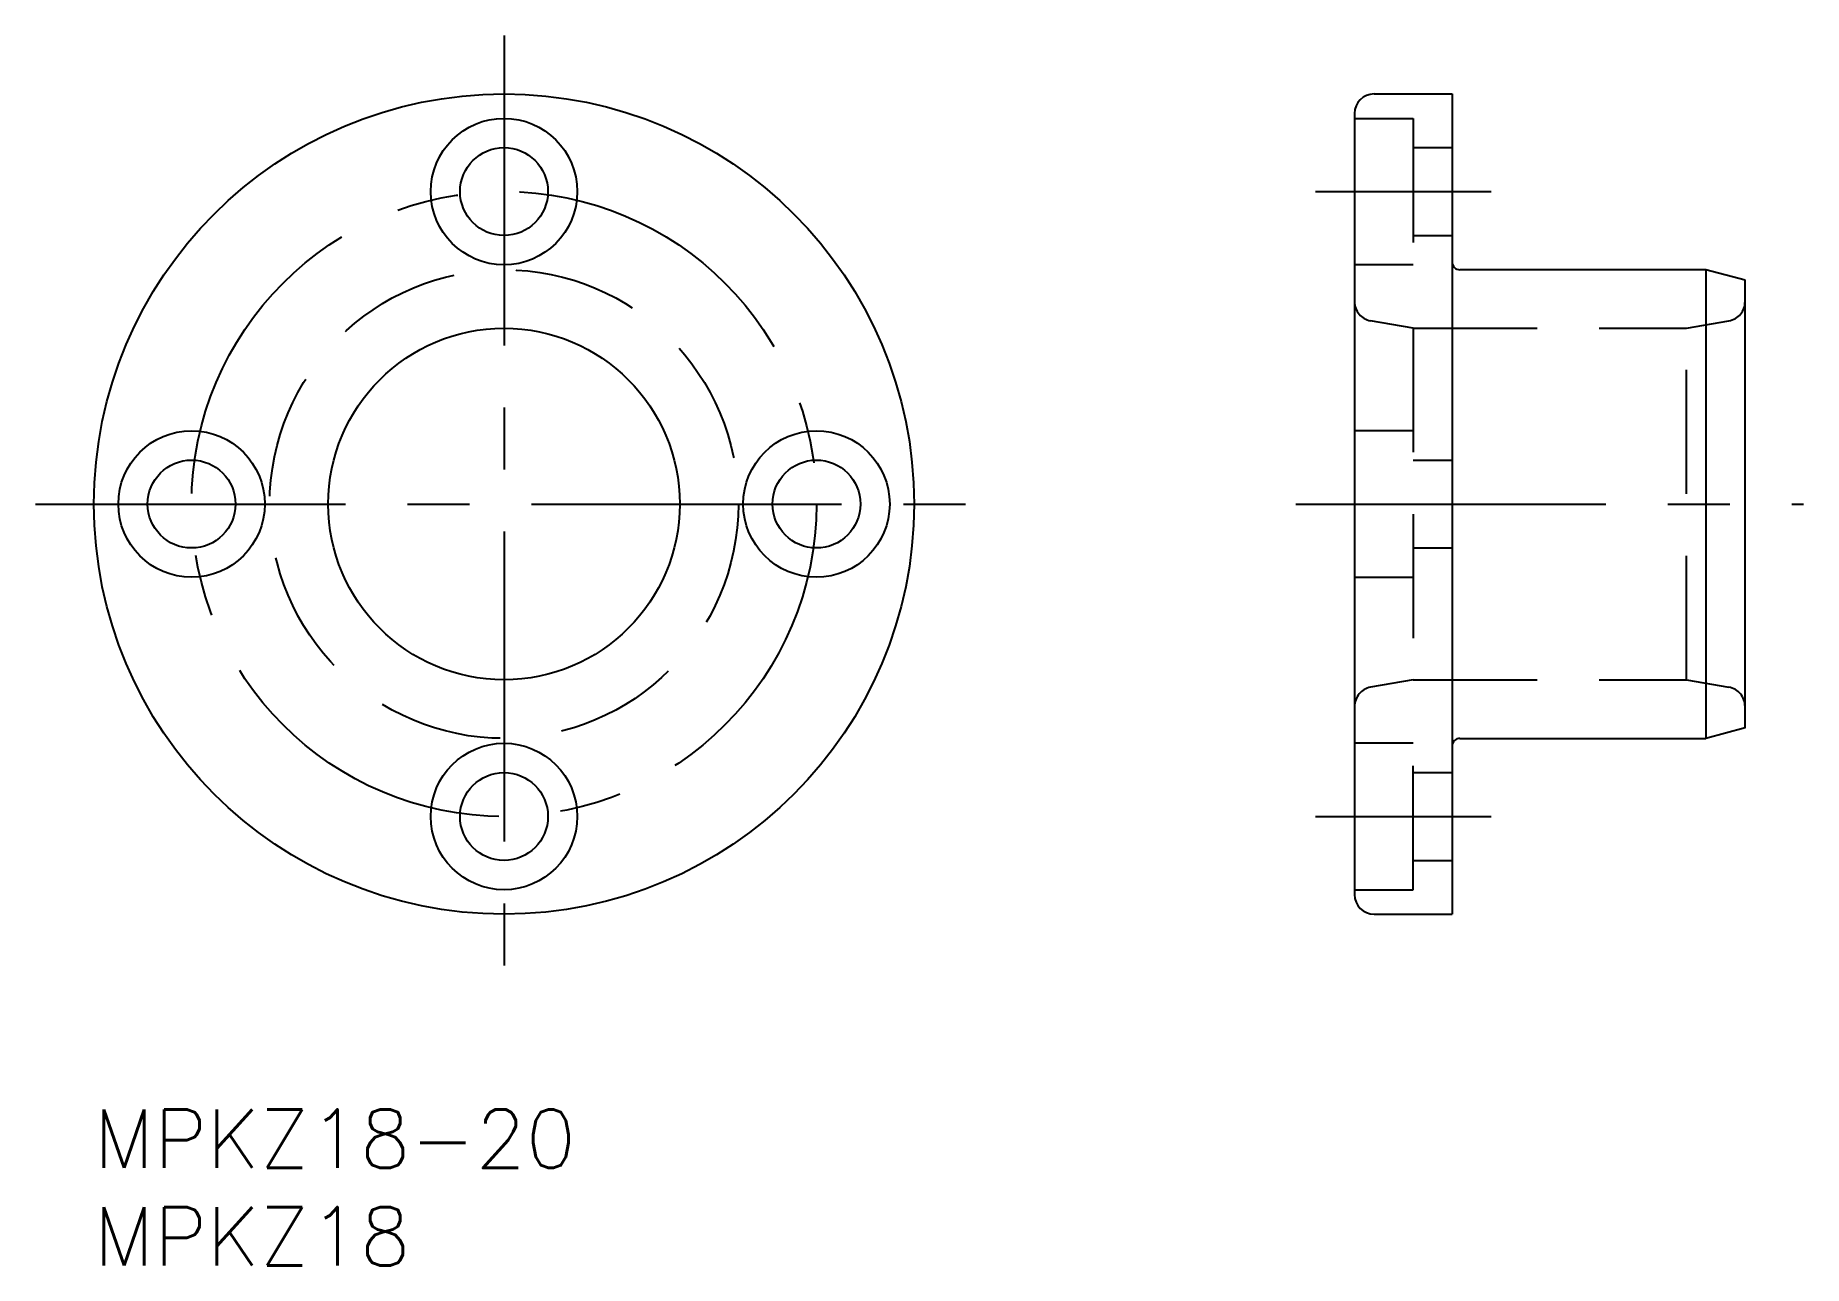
# Model space of a CAD drawing. Extents: x -3 to 87.6, y -8 to 55.
import ezdxf

# ---------------------------------------------------------------- set-up
doc = ezdxf.new("R2010")
doc.units = 0
doc.header["$LTSCALE"] = 0.5
doc.linetypes.add('CENTER', pattern=[50.8, 31.75, -6.35, 6.35, -6.35])
doc.linetypes.add('DASHED', pattern=[19.05, 12.7, -6.35])
for name, color, linetype in [('MSM_CENTER', 1, 'CENTER'), ('MSM_CONTINUOUS', 7, 'CONTINUOUS'), ('MSM_DASHED', 4, 'DASHED'), ('MSM_PART_NUMBER', 7, 'CONTINUOUS')]:
    doc.layers.add(name, color=color, linetype=linetype)
doc.styles.get("Standard").update_dxf_attribs({"font": 'txt.shx', "height": 3, "bigfont": 'bigfont.shx'})

# ---------------------------------------------------------------- blocks, each defined once
blk = doc.blocks.new('*U2')
at = {"layer": 'MSM_PART_NUMBER'}
blk.add_text('MPKZ18-20', height=3, dxfattribs=at).set_placement((0, -3))
blk = doc.blocks.new('*U3')
at = {"layer": 'MSM_PART_NUMBER'}
blk.add_text('MPKZ18', height=3, dxfattribs=at).set_placement((0, -8))

msp = doc.modelspace()

# ---------------------------------------------------------------- linework, layer by layer
at = {"layer": 'MSM_CENTER'}
for p, q in [((21, 55), (21, 7)), ((62.554, 47), (71.554, 47)), ((-3, 31), (45.01, 31)), ((61.554, 31), (87.554, 31)), ((62.554, 15), (71.554, 15))]:
    msp.add_line(p, q, dxfattribs=at)
msp.add_circle((21, 31), 16, dxfattribs=at)
at = {"layer": 'MSM_CONTINUOUS'}
for p, q in [((65.554, 52), (69.554, 52)), ((69.554, 52), (69.554, 10)), ((64.554, 51), (64.554, 11)), ((82.554, 43), (69.954, 43)), ((82.554, 43), (82.554, 19)), ((84.554, 42.464), (82.554, 43)), ((84.554, 19.536), (84.554, 42.464)), ((84.554, 19.536), (82.554, 19)), ((69.954, 19), (82.554, 19)), ((65.554, 10), (69.554, 10))]:
    msp.add_line(p, q, dxfattribs=at)
for centre, radius in [((21, 31), 21), ((21, 47), 3.75), ((21, 47), 2.25), ((21, 31), 9), ((5, 31), 3.75), ((37, 31), 3.75), ((5, 31), 2.25), ((37, 31), 2.25), ((21, 15), 3.75), ((21, 15), 2.25)]:
    msp.add_circle(centre, radius, dxfattribs=at)
for centre, radius, start, end in [((65.554, 51), 1, 90, 180), ((69.954, 43.4), 0.4, 180, 270), ((69.954, 18.6), 0.4, 90, 180), ((65.554, 11), 1, 180, 270)]:
    msp.add_arc(centre, radius, start, end, dxfattribs=at)
at = {"layer": 'MSM_DASHED'}
for p, q in [((64.554, 50.75), (67.554, 50.75)), ((67.554, 50.75), (67.554, 43.25)), ((67.554, 49.25), (69.554, 49.25)), ((67.554, 44.75), (69.554, 44.75)), ((67.554, 43.25), (64.554, 43.25)), ((67.554, 40), (65.38, 40.383)), ((67.554, 40), (81.554, 40)), ((67.554, 40), (67.554, 22)), ((81.554, 40), (83.728, 40.383)), ((81.554, 22), (81.554, 40)), ((67.554, 34.75), (64.554, 34.75)), ((67.554, 33.25), (69.554, 33.25)), ((67.554, 28.75), (69.554, 28.75)), ((64.554, 27.25), (67.554, 27.25)), ((67.554, 22), (65.38, 21.617)), ((67.554, 22), (81.554, 22)), ((81.554, 22), (83.728, 21.617)), ((67.554, 18.75), (64.554, 18.75)), ((67.554, 11.25), (67.554, 18.75)), ((67.554, 17.25), (69.554, 17.25)), ((67.554, 12.75), (69.554, 12.75)), ((64.554, 11.25), (67.554, 11.25))]:
    msp.add_line(p, q, dxfattribs=at)
msp.add_circle((21, 31), 12, dxfattribs=at)
for centre, start, end in [((65.554, 41.368), 180, 260), ((83.554, 41.368), 280, 0), ((65.554, 20.632), 100, 180), ((83.554, 20.632), 0, 80)]:
    msp.add_arc(centre, 1, start, end, dxfattribs=at)

# ---------------------------------------------------------------- block references
at = {"layer": 'MSM_CONTINUOUS'}
for name in ['*U2', '*U3']:
    msp.add_blockref(name, (0, 0), dxfattribs=at)

doc.saveas('drawing.dxf')
